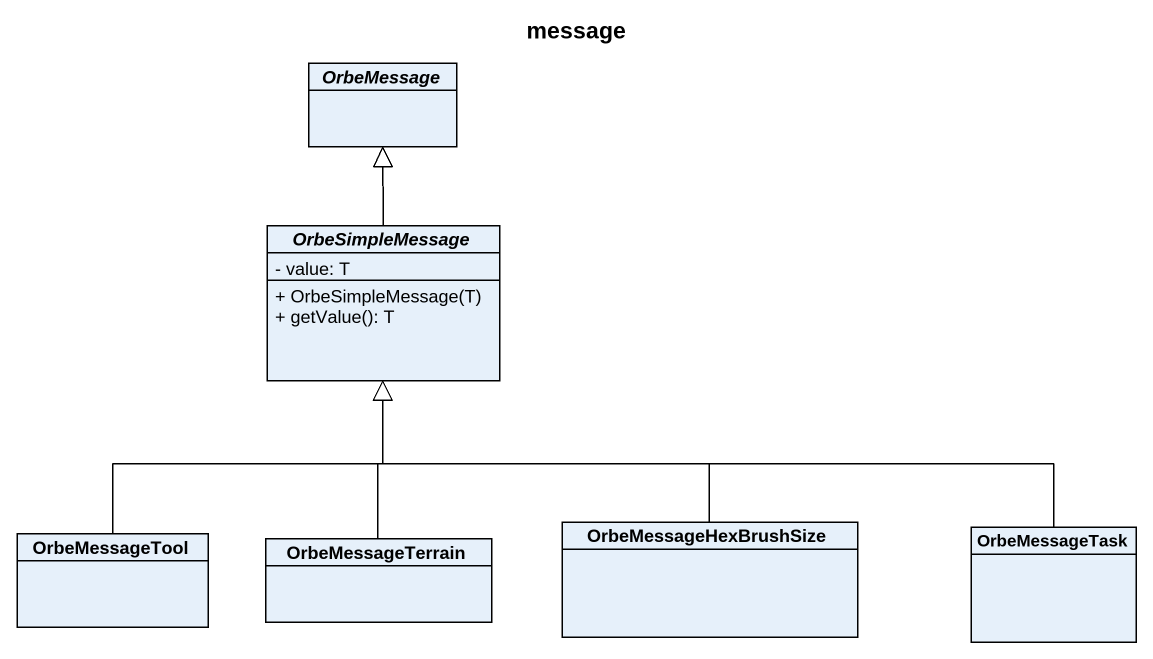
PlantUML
@startuml
title message
hide circle
hide empty members
skinparam classAttributeIconSize 0
abstract class OrbeMessage
abstract class OrbeSimpleMessage {
  - value: T
  + OrbeSimpleMessage(T)
  + getValue(): T
}
class OrbeMessageTool
class OrbeMessageTerrain
class OrbeMessageHexBrushSize
class OrbeMessageTask
OrbeSimpleMessage -up-|> OrbeMessage
OrbeMessageTool -up-|> OrbeSimpleMessage
OrbeMessageTerrain -up-|> OrbeSimpleMessage
OrbeMessageHexBrushSize -up-|> OrbeSimpleMessage
OrbeMessageTask -left-|> OrbeSimpleMessage
@enduml
